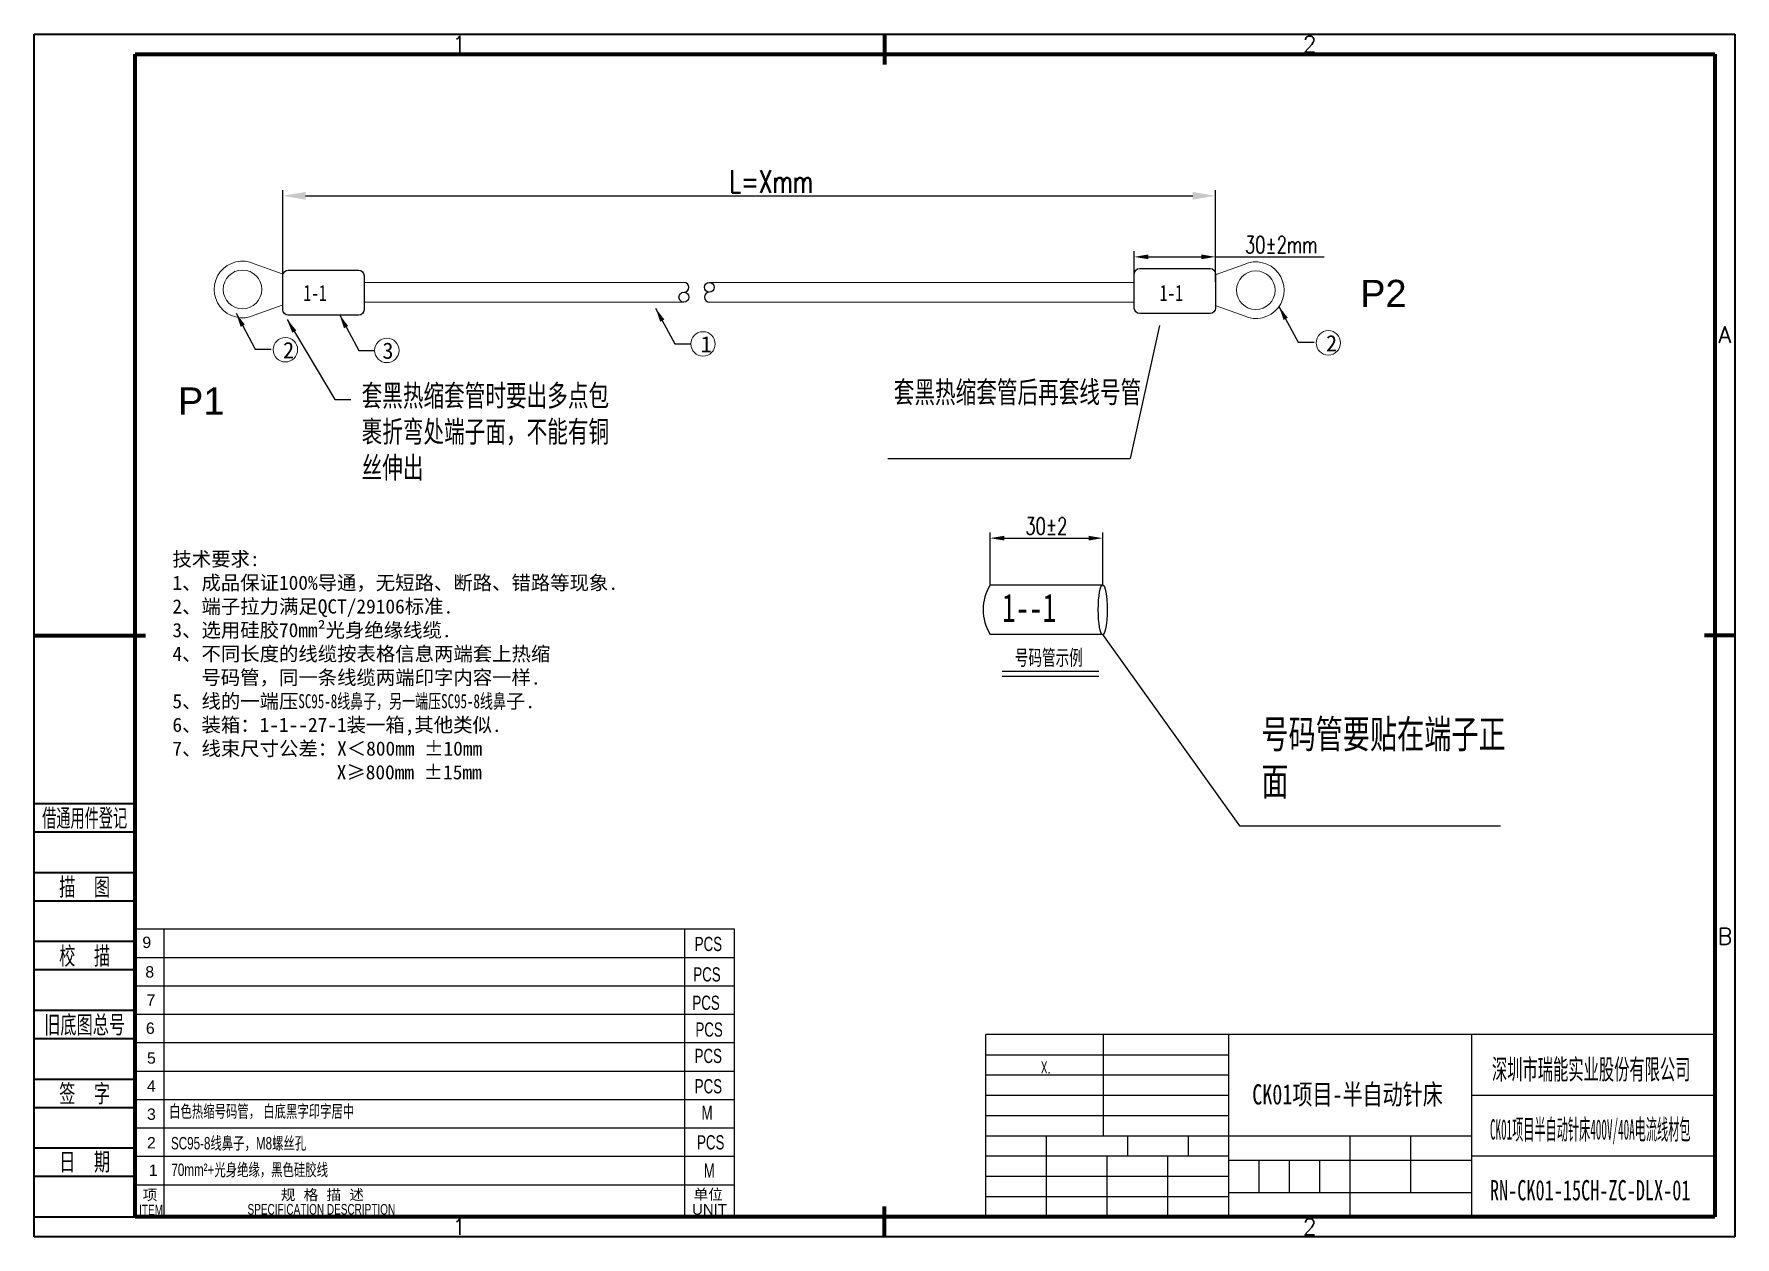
# Model space of a CAD drawing. Header units: millimetres. Extents: x -9 to 291, y -8 to 204.
import ezdxf
from ezdxf.enums import TextEntityAlignment as Align

# ---------------------------------------------------------------- set-up
doc = ezdxf.new("R2010")
doc.units = ezdxf.units.MM
doc.header["$LTSCALE"] = 50
doc.header["$MEASUREMENT"] = 0
doc.layers.add('0 @ 1', color=7, linetype='Continuous')
for name, color, linetype, lineweight in [('1轮廓实线层', 7, 'Continuous', 70), ('2细线层', 4, 'Continuous', 35), ('6文字层', 3, 'Continuous', 35), ('图框层', 7, 'Continuous', 70)]:
    doc.layers.add(name, color=color, linetype=linetype, lineweight=lineweight)
doc.styles.add('2', font='', dxfattribs={"height": 2})
doc.styles.add('BOM内容字体', font='', dxfattribs={"width": 0.7})
doc.styles.add('BOM表字体', font='arial.ttf', dxfattribs={"width": 0.67})
doc.styles.add('HC_GBDIM', font='romans', dxfattribs={"width": 0.667, "bigfont": 'gbcbig'})
doc.styles.add('HC_TEXTSTYLE', font='isocp', dxfattribs={"width": 0.667, "bigfont": 'hzfs'})
doc.styles.get("Standard").update_dxf_attribs({"font": 'tssdeng.shx', "width": 0.7, "bigfont": 'tssdchn.shx'})
doc.styles.add('产品名称字体', font='', dxfattribs={"width": 0.65})
doc.styles.add('宋体4号字', font='', dxfattribs={"height": 4})
doc.styles.add('宋体字', font='')
doc.styles.add('样式 2', font='')
doc.styles.get('2').set_extended_font_data('SimSun')
doc.styles.get('BOM内容字体').set_extended_font_data('SimSun')
doc.styles.get('产品名称字体').set_extended_font_data('SimSun')
doc.styles.get('宋体4号字').set_extended_font_data('SimSun')
doc.styles.get('宋体字').set_extended_font_data('SimSun')
doc.styles.get('样式 2').set_extended_font_data('SimSun')
doc.dimstyles.new('ISO-25', dxfattribs={"dimtxt": 2.5, "dimasz": 2.5, "dimexe": 1.25, "dimexo": 0.625, "dimtad": 1, "dimtxsty": 'Standard', "dimcen": 2.5, "dimadec": 0, "dimazin": 0, "dimtfac": 1, "dimtmove": 0, "dimatfit": 3, "dimfxl": 0, "dimarcsym": 0})
doc.dimstyles.new('ISO-25$0', dxfattribs={"dimtxt": 3, "dimasz": 2.5, "dimexe": 1, "dimexo": 0.12, "dimtad": 1, "dimdsep": 46, "dimtxsty": 'Standard', "dimcen": 3, "dimadec": 0, "dimazin": 0, "dimtfac": 1, "dimtmove": 0, "dimatfit": 3, "dimfxl": 0, "dimarcsym": 0})
doc.dimstyles.new('ROMANS', dxfattribs={"dimtxt": 3, "dimasz": 2.5, "dimexe": 1, "dimexo": 1, "dimgap": 0.5, "dimtad": 1, "dimdec": 4, "dimzin": 0, "dimdsep": 46, "dimtxsty": 'Standard', "dimcen": 0, "dimclrd": 256, "dimclre": 256, "dimclrt": 256, "dimadec": 0, "dimazin": 0, "dimtp": 6, "dimtm": 2, "dimtfac": 1, "dimtdec": 4, "dimtmove": 0, "dimatfit": 3, "dimfxl": 0, "dimtolj": 1, "dimtzin": 0, "dimlwd": -1, "dimlwe": -1, "dimarcsym": 0})

# ---------------------------------------------------------------- blocks, each defined once
blk = doc.blocks.new('*D11')
at = {"transparency": 16777216}
for p, q in [((35.13, 160.89), (35.13, 176.63)), ((199.23, 160.87), (199.23, 176.63)), ((39.13, 175.63), (195.23, 175.63))]:
    blk.add_line(p, q, dxfattribs=at)
for points in [[(39.13, 176.3), (39.13, 174.97), (35.13, 175.63)], [(195.23, 176.3), (195.23, 174.97), (199.23, 175.63)]]:
    blk.add_solid(points, dxfattribs=at)
at = {"layer": 'Defpoints', "color": 0, "transparency": 16777216}
for p in [(199.23, 175.63), (35.13, 159.89), (199.23, 159.87)]:
    blk.add_point(p, dxfattribs=at)
at = {"lineweight": 20, "transparency": 16777216, "insert": (121.1, 178.13), "char_height": 4, "attachment_point": 5}
blk.add_mtext('\\A1;\\ftxt.shx;L=Xmm', dxfattribs=at)
blk = doc.blocks.new('*D12')
at = {"color": 0, "lineweight": -2, "transparency": 16777216}
for p, q in [((184.94, 160.52), (184.94, 165.89)), ((187.44, 164.89), (196.73, 164.89)), ((199.23, 160.52), (199.23, 165.89)), ((199.23, 164.89), (218.33, 164.89))]:
    blk.add_line(p, q, dxfattribs=at)
at = {"color": 0, "transparency": 16777216}
for points in [[(187.44, 165.31), (187.44, 164.48), (184.94, 164.89)], [(196.73, 165.31), (196.73, 164.48), (199.23, 164.89)]]:
    blk.add_solid(points, dxfattribs=at)
at = {"layer": 'Defpoints', "color": 0, "transparency": 16777216}
for p in [(199.23, 164.89), (184.94, 160.4), (199.23, 160.4)]:
    blk.add_point(p, dxfattribs=at)
at = {"color": 0, "transparency": 16777216, "insert": (210.81, 167.02), "char_height": 3, "attachment_point": 5}
blk.add_mtext('{\\Ftxt-2002.shx|c168;30%%p2mm}', dxfattribs=at)
blk = doc.blocks.new('*U10')
at = {"layer": '1轮廓实线层'}
for p, q in [((185, 292), (185, 284.5)), ((-25, 143.5), (2.5, 143.5)), ((395, 143.5), (387.5, 143.5)), ((185, -5), (185, 2.5))]:
    blk.add_line(p, q, dxfattribs=at)
at = {"layer": '2细线层'}
for p, q in [((-25, -5), (-25, 292)), ((-25, 292), (395, 292)), ((185, 292), (185, 287)), ((395, 292), (395, -5)), ((395, 143.5), (390, 143.5)), ((185, -5), (185, 0)), ((395, -5), (-25, -5))]:
    blk.add_line(p, q, dxfattribs=at)
at = {"layer": '图框层'}
for p, q in [((0, 0), (0, 287)), ((0, 287), (390, 287)), ((390, 287), (390, 0)), ((390, 0), (0, 0))]:
    blk.add_line(p, q, dxfattribs=at)
at = {"layer": '6文字层', "style": 'HC_GBDIM'}
for s, p in [('1', (80, 289.5)), ('2', (290, 289.5)), ('A', (392.5, 217.75)), ('B', (392.5, 69.25)), ('1', (80, -2.5)), ('2', (290, -2.5))]:
    blk.add_text(s, height=4, dxfattribs=at).set_placement(p, align=Align.MIDDLE)
blk = doc.blocks.new('HC_FJL_BLK')
at = {"layer": '2细线层'}
for p, q in [((-25, 102), (0, 102)), ((-25, 95), (0, 95)), ((-25, 85), (0, 85)), ((-25, 78), (0, 78)), ((-25, 68), (0, 68)), ((-25, 61), (0, 61)), ((-25, 51), (0, 51)), ((-25, 44), (0, 44)), ((-25, 34), (0, 34)), ((-25, 27), (0, 27)), ((-25, 17), (0, 17)), ((-25, 10), (0, 10)), ((-25, 0), (0, 0))]:
    blk.add_line(p, q, dxfattribs=at)
at = {"layer": '6文字层', "color": 3, "style": 'HC_TEXTSTYLE'}
for s, width, p in [('借通用件登记', 0.7, (-12.5, 98.5)), ('描  图', 0.8, (-12.5, 81.5)), ('校  描', 0.8, (-12.5, 64.5)), ('旧底图总号', 0.8, (-12.5, 47.5)), ('签  字', 0.8, (-12.5, 30.5)), ('日  期', 0.8, (-12.49, 13.6))]:
    blk.add_text(s, height=5, dxfattribs=dict(at, width=width)).set_placement(p, align=Align.MIDDLE)
for tag, p, p2 in [('借通用件登记', (-23.44, 86.36), (-1.25, 86.36)), ('描图', (-23.44, 69.36), (-1.25, 69.36)), ('校图', (-23.75, 52.06), (-1.25, 52.06)), ('旧底图总号', (-22.84, 35.67), (-1.86, 35.67)), ('签字', (-23.14, 18.37), (-1.56, 18.37)), ('日期', (-22.84, 1.37), (-2.17, 1.37))]:
    blk.add_attdef(tag, text='', height=5, dxfattribs=at).set_placement(p, p2, align=Align.FIT)
blk = doc.blocks.new('*D13')
at = {"color": 0, "lineweight": -2, "transparency": 16777216}
for p, q in [((159.56, 107.31), (159.56, 116.4)), ((162.06, 115.4), (176.89, 115.4)), ((179.39, 107.31), (179.39, 116.4))]:
    blk.add_line(p, q, dxfattribs=at)
at = {"color": 0, "transparency": 16777216}
for points in [[(162.06, 115.82), (162.06, 114.99), (159.56, 115.4)], [(176.89, 115.82), (176.89, 114.99), (179.39, 115.4)]]:
    blk.add_solid(points, dxfattribs=at)
at = {"layer": 'Defpoints', "color": 0, "transparency": 16777216}
for p in [(179.39, 115.4), (159.56, 107.19), (179.39, 107.19)]:
    blk.add_point(p, dxfattribs=at)
at = {"color": 0, "transparency": 16777216, "insert": (169.47, 117.53), "char_height": 3, "attachment_point": 5}
blk.add_mtext('{\\Ftxt.shx|c134;30%%p2}', dxfattribs=at)

msp = doc.modelspace()

# ---------------------------------------------------------------- linework, layer by layer
at = {"color": 0, "lineweight": 20}
for p, q in [((35.0177, 161.90112), (30.1069, 163.68828)), ((199.3399, 161.76881), (204.25069, 163.55597)), ((35.0177, 156.41328), (30.1069, 154.62612)), ((199.3399, 156.28097), (204.25069, 154.49381))]:
    msp.add_line(p, q, dxfattribs=at)
for p, q in [((189.39619, 152.82453), (184.24851, 129.40531)), ((9.15968, 148.69489), (9.15968, 83.69489)), ((9.15968, 48.97482), (9.15968, 148.69489)), ((141.60842, 129.40531), (184.24851, 129.40531)), ((159.55684, 107.18684), (179.38966, 107.18684)), ((9.15968, 101.77745), (9.15968, 36.77745)), ((179.38966, 98.43928), (159.55684, 98.43928)), ((179.37777, 98.44165), (203.44775, 64.79858)), ((161.71645, 91.99738), (178.68446, 91.99738)), ((161.71645, 91.09738), (178.68446, 91.09738)), ((9.15968, -3.98518), (9.15968, 71.86442)), ((203.44775, 64.79858), (249.35599, 64.79858)), ((105.86555, -3.98518), (105.86555, 46.64832)), ((105.86555, -3.98518), (105.86555, 46.64832)), ((105.86555, -3.98518), (105.86555, 46.64832)), ((114.56555, 46.64832), (114.56555, -3.98518)), ((287.07867, 28.0824), (158.80836, 28.0824)), ((158.80836, -3.98518), (158.80836, 28.0824)), ((179.50385, 10.26708), (179.50385, 28.0824)), ((201.56513, -3.98518), (201.56513, 28.0824)), ((287.07867, -3.98518), (287.07867, 28.0824)), ((158.80836, 24.51934), (201.56513, 24.51934)), ((9.15968, 21.64832), (114.56555, 21.64832)), ((158.80836, 20.95627), (201.56513, 20.95627)), ((9.15968, 16.64832), (114.56555, 16.64832)), ((158.80836, 17.39321), (201.56513, 17.39321)), ((244.3219, 17.39321), (287.07867, 17.39321)), ((158.80836, 13.83014), (201.56513, 13.83014)), ((158.80836, 10.26708), (244.3219, 10.26708)), ((169.49756, -3.98518), (169.49756, 10.26708)), ((183.74981, 10.26708), (183.74981, 6.70402)), ((194.439, 10.26708), (194.439, 6.70402)), ((222.94352, -3.98518), (222.94352, 10.26708)), ((233.63271, 0.2905), (233.63271, 10.26708)), ((158.80836, 6.70402), (201.56513, 6.70402)), ((180.18675, -3.98518), (180.18675, 6.70402)), ((190.87594, -3.98518), (190.87594, 6.70402)), ((201.56513, 5.9914), (244.3219, 5.9914)), ((206.90973, 0.2905), (206.90973, 5.9914)), ((212.25432, 0.2905), (212.25432, 5.9914)), ((217.59892, 0.2905), (217.59892, 5.9914)), ((244.3219, 6.70402), (287.07867, 6.70402)), ((158.80836, 3.14095), (201.56513, 3.14095)), ((201.56513, 0.2905), (244.3219, 0.2905)), ((158.80836, -0.42211), (201.56513, -0.42211)), ((158.80836, -3.98518), (287.07867, -3.98518))]:
    msp.add_line(p, q)
at = {"linetype": 'Continuous'}
for p, q in [((9.15968, 46.64832), (114.56555, 46.64832)), ((14.22856, -3.98518), (14.22856, 46.64832)), ((9.15968, 41.64832), (114.56555, 41.64832)), ((9.15968, 36.64832), (114.56555, 36.64832)), ((9.15968, 31.64832), (114.56555, 31.64832)), ((9.15968, 26.64832), (114.56555, 26.64832))]:
    msp.add_line(p, q, dxfattribs=at)
at = {"color": 7}
msp.add_line((244.3219, -3.98518), (244.3219, 28.0824), dxfattribs=at)
at = {"color": 0, "linetype": 'Continuous'}
msp.add_line((9.15968, 11.64832), (114.56555, 11.64832), dxfattribs=at)
at = {"color": 0}
for p, q in [((9.15968, 6.64832), (114.56555, 6.64832)), ((9.15968, 1.64832), (114.56555, 1.64832))]:
    msp.add_line(p, q, dxfattribs=at)
at = {"color": 1}
for points in [[(36.07829, 162.54964), (48.45363, 162.54964, -0.414213562), (49.40817, 161.59509), (49.40817, 155.59173, -0.414213562), (48.45363, 154.63718), (36.07829, 154.63718, -0.414213562), (35.12374, 155.59173), (35.12374, 161.59509, -0.414213562)], [(185.89827, 162.84131), (198.27362, 162.84131, -0.414213562), (199.22816, 161.88676), (199.22816, 155.8834, -0.414213562), (198.27362, 154.92885), (185.89827, 154.92885, -0.414213562), (184.94373, 155.8834), (184.94373, 161.88676, -0.414213562)]]:
    msp.add_lwpolyline(points, format="xyb", close=True, dxfattribs=at)
at = {"color": 0, "lineweight": 20}
for points in [[(105.69366, 160.40104), (49.40817, 160.40104)], [(143.44876, 160.40104), (110.1674, 160.40104)], [(184.94373, 160.40104), (143.44876, 160.40104)], [(49.40817, 156.93142), (105.69366, 156.93142)], [(110.1674, 156.93142), (143.44876, 156.93142)], [(143.44876, 156.93142), (184.94373, 156.93142)]]:
    msp.add_lwpolyline(points, dxfattribs=at)
for centre, radius in [((28.03033, 159.1572), 3.4), ((206.32727, 159.02489), 3.4), ((35.57655, 148.55616), 2.14771), ((53.43026, 148.4268), 2.14771), ((109.05656, 149.57876), 2.14771), ((219.08738, 149.76072), 2.14771)]:
    msp.add_circle(centre, radius, dxfattribs=at)
for centre in [(105.69366, 157.79883), (110.1674, 159.53364)]:
    msp.add_circle(centre, 0.86741)
for centre, start, end in [((28.03033, 159.1572), 65.3781901, 294.6218099), ((206.32727, 159.02489), 245.3781901, 114.6218099)]:
    msp.add_arc(centre, 4.98426, start, end, dxfattribs=at)
for centre, radius, start, end in [((105.69366, 159.53364), 0.86741, 270, 90), ((110.1674, 157.79883), 0.86741, 90, 270), ((166.92229, 102.81306), 8.5662, 149.29715, 210.70285)]:
    msp.add_arc(centre, radius, start, end)
msp.add_ellipse((179.38966, 102.81306), major_axis=(0, 4.37378), ratio=0.179170971)

# ---------------------------------------------------------------- block references
at = {"xscale": 0.7126127954908155, "yscale": 0.7126127954908155, "zscale": 0.7126127954908155}
for name in ['*U10', 'HC_FJL_BLK']:
    msp.add_blockref(name, (9.15968, -3.98518), dxfattribs=at)

# ---------------------------------------------------------------- texts
for s, insert, char_height, width, attachment_point, style in [('{\\fsimsun|b0|i0|c134|p2;1-1}', (38.75411, 159.96687), 2.8636364, 26.3245651, 1, 'BOM内容字体'), ('{\\fsimsun|b0|i0|c134|p2;1-1}', (189.41322, 159.96687), 2.8636364, 26.3245651, 1, 'BOM内容字体'), ('{\\fsimsun|b0|i0|c134|p2;1--1}', (161.68182, 105.63493), 5, 27.5781159, 1, 'BOM内容字体'), ('\\fsimsun|b0|i0|c134|p0;\\C0;号码管示例', (163.92153, 95.73337), 2.7, 40.4773756, 1, '产品名称字体'), ('X.', (168.47835, 21.24612), 2.049982, 105.0872344, 7, 'HC_GBDIM')]:
    msp.add_mtext(s, dxfattribs=dict(insert=insert, char_height=char_height, width=width, attachment_point=attachment_point, style=style))
at = {"lineweight": 20, "ltscale": 0.3, "char_height": 4.7727273, "attachment_point": 1, "style": '样式 2'}
for s, insert, width in [('\\farial|b0|i0|c0|p0;P2', (224.69539, 160.84859), 11.1599271), ('\\farial|b0|i0|c0|p0;P1', (16.68294, 141.91615), 6.5793532)]:
    msp.add_mtext(s, dxfattribs=dict(at, insert=insert, width=width))
at = {"color": 0, "lineweight": 20, "char_height": 2.8636076, "attachment_point": 1, "style": '宋体4号字'}
for s, insert, width in [('\\fsimsun|b0|i0|c134|p0;\\H1x;2', (35.17069, 149.91607), 12.029342), ('\\fsimsun|b0|i0|c134|p0;\\H1x;3', (52.64946, 149.81797), 7.3033128), ('\\fsimsun|b0|i0|c134|p0;\\H1x;1', (108.6507, 150.93867), 12.029342), ('\\fsimsun|b0|i0|c134|p0;\\H1x;2', (218.68151, 151.12063), 12.029342)]:
    msp.add_mtext(s, dxfattribs=dict(at, insert=insert, width=width))
at = {"attachment_point": 1}
for s, insert, char_height in [('{\\fSimSun|b0|i0|c134|p2;\\C4;套黑热缩套管时要出多点包裹折弯处端子面，不能有铜丝伸出}', (48.99104, 142.39156), 3.8), ('{\\fSimSun|b0|i0|c134|p2;\\C4;套黑热缩套管后再套线号管}', (142.62333, 143.00034), 3.8), ('{\\fSimSun|b0|i0|c134|p2;\\C4;号码管要贴在端子正面}', (207.31245, 83.43351), 5)]:
    msp.add_mtext_dynamic_manual_height_columns(s, width=44.1919687, gutter_width=1, heights=[0], dxfattribs=dict(at, insert=insert, char_height=char_height))
at = {"color": 0, "linetype": 'Continuous', "attachment_point": 7}
for s, insert, char_height, width, style in [('{\\farial|b0|i0|c0|p0;9}', (10.40508, 43.25998), 2, 12.3719721, '宋体字'), ('{\\farial|b0|i0|c0|p0;8}', (10.92443, 38.06136), 2, 12.3719721, '宋体字'), ('{\\farial|b0|i0|c0|p0;7}', (11.14479, 33.134), 2, 12.3719721, '宋体字'), ('{\\farial|b0|i0|c0|p0;6}', (11.027, 28.15127), 2, 12.3719721, '宋体字'), ('{\\farial|b0|i0|c0|p0;5}', (11.21915, 22.91356), 2, 12.3719721, '宋体字'), ('\\farial|b0|i0|c0|p0;4', (11.21915, 18.02782), 2, 12.3719721, '宋体字'), ('\\farial|b0|i0|c0|p0;3', (11.21915, 13.02782), 2, 12.3719721, '宋体字'), ('{\\f宋体|b0|i0|c134|p2;\\C256;白色热缩号码管，\\farial|b0|i0|c161|p0; \\f宋体|b0|i0|c134|p2;白底黑字印字居中}', (15.12672, 13.15417), 2.187639, 119.4397944, 'BOM表字体'), ('\\farial|b0|i0|c134|p0;M', (108.79671, 13.06941), 2.5, 108.3196457, 'BOM表字体'), ('\\farial|b0|i0|c0|p0;2', (11.21915, 8.02782), 2, 12.3719721, '宋体字'), ('\\A1;\\pt17.50111,48.12799; SC95-8{\\fSimSun|b0|i0|c134|p2;线鼻子，}M8{\\fSimSun|b0|i0|c134|p2;螺丝孔}', (14.87737, 7.53853), 2.187639, 119.4397944, 'BOM表字体'), ('\\A1;', (14.37399, 7.6316), 2.187639, 119.4397944, 'BOM表字体'), ('\\farial|b0|i0|c0|p0;1', (11.53756, 3.19592), 2, 12.3719721, '宋体字'), ('\\A1;\\pt17.50111,48.12799; 70mm²+{\\fSimSun|b0|i0|c134|p2;光身绝缘，黑色硅胶线}', (14.9481, 2.86889), 2.187639, 119.4397944, 'BOM表字体'), ('\\farial|b0|i0|c134|p0;M', (109.18965, 2.87996), 2.5, 108.3196457, 'BOM表字体'), ('\\farial|b0|i0|c0|p0;项', (10.48619, -1.27411), 1.877831, 12.3719721, '宋体字'), ('\\farial|b0|i0|c0|p0;规  格  描  述', (34.77373, -1.2675), 1.877831, 42.0839842, '宋体字'), ('\\fsimsun|b0|i0|c134|p0;\\H1x;单位', (107.41464, -1.18912), 1.877831, 12.3719721, '宋体字')]:
    msp.add_mtext(s, dxfattribs=dict(at, insert=insert, char_height=char_height, width=width, style=style))
at = {"linetype": 'Continuous', "attachment_point": 7}
for s, insert, char_height, width, style in [('\\farial|b0|i0|c134|p0;PCS', (107.60135, 42.72193), 2.5, 108.3196457, 'BOM表字体'), ('\\farial|b0|i0|c134|p0;PCS', (107.35678, 37.36469), 2.5, 108.3196457, 'BOM表字体'), ('\\farial|b0|i0|c134|p0;PCS', (107.19253, 32.37668), 2.5, 108.3196457, 'BOM表字体'), ('\\farial|b0|i0|c134|p0;PCS', (107.72564, 27.66557), 2.5, 108.3196457, 'BOM表字体'), ('\\farial|b0|i0|c134|p0;PCS', (107.58007, 23.02171), 2.5, 108.3196457, 'BOM表字体'), ('\\farial|b0|i0|c134|p0;PCS', (107.60011, 17.6839), 2.5, 108.3196457, 'BOM表字体'), ('\\farial|b0|i0|c134|p0;PCS', (108.01338, 7.82017), 2.5, 108.3196457, 'BOM表字体'), ('\\farial|b0|i0|c0|p0;ITEM', (9.84201, -3.74121), 1.877831, 14.280711, 'BOM表字体'), ('\\farial|b0|i0|c0|p2;SPECIFICATION DESCRIPTION', (28.91737, -3.64697), 1.877831, 102.5250306, 'BOM表字体'), ('\\farial|b0|i0|c0|p0;\\H1x;UNIT', (107.14372, -3.65351), 1.877831, 14.280711, '宋体字')]:
    msp.add_mtext(s, dxfattribs=dict(at, insert=insert, char_height=char_height, width=width, style=style))
at = {"style": '宋体字', "flags": 8}
for tag, width, p, p2 in [('深圳市瑞能实业股份有限公司', 0.527338, (247.87889, 20.16827), (282.81247, 20.16827)), ('CK01项目-半自动针床', 0.692464, (205.7116, 15.76135), (239.23372, 15.76135)), ('CK01项目半自动针床400V/40A电流线材包', 0.384702, (247.52603, 9.59165), (282.81247, 9.59165)), ('RN-CK01-15CH-ZC-DLX-01', 0.629513, (247.52603, -1.09754), (282.81247, -1.09754))]:
    msp.add_attdef(tag, text='', height=3.56306, dxfattribs=dict(at, width=width)).set_placement(p, p2, align=Align.FIT)
at = {"layer": '0 @ 1', "insert": (15.69873, 112.97678), "char_height": 2.5, "width": 97.240295, "attachment_point": 1, "style": '2'}
msp.add_mtext('{\\fsimsun|b0|i0|c134|p49;技术要求:\\P1、成品保证100%导通，无短路、断路、错路等现象.\\P2、端子拉力满足QCT/29106标准.\\P3、选用硅胶70mm²光身绝缘线缆.\\P4、不同长度的线缆按表格信息两端套上热缩\\P   号码管，同一条线缆两端印字内容一样.\\P5、线的一端压\\fSimSun|b0|i0|c134|p2;\\W0.67;\\C0;SC95-8线鼻子，另一端压SC95-8线鼻\\fsimsun|b0|i0|c134|p49;\\W1;\\C256;子.\\P6、装箱：1-1--27-1装一箱,其他类似.\\P7、线束尺寸公差：X＜800mm %%P10mm\\P                 X≥800mm %%P15mm}', dxfattribs=at)

# ---------------------------------------------------------------- dimensions: what is measured, and where the dimension line sits
at = {"lineweight": 20}
dim = msp.add_linear_dim(base=(199.22816, 175.63218), p1=(35.12871, 159.89401), p2=(199.22816, 159.86879), text='\\ftxt.shx;L=Xmm', dimstyle='ROMANS', override={"dimtxt": 4, "dimasz": 4}, dxfattribs=at)
dim.commit()
dim.dimension.update_dxf_attribs({"geometry": '*D11', "text_midpoint": (121.09507, 175.63218), "dimtype": 160})
dim = msp.add_linear_dim(base=(199.22816, 164.89288), p1=(184.94373, 160.40104), p2=(199.22816, 160.40104), text='{\\Ftxt-2002.shx|c168;30%%p2mm}', dimstyle='ISO-25$0', override={"dimtxsty": 'Standard'})
dim.commit()
dim.dimension.update_dxf_attribs({"geometry": '*D12', "text_midpoint": (210.80579, 164.89288), "dimtype": 160})
dim = msp.add_linear_dim(base=(179.38966, 115.40225), p1=(159.55684, 107.18684), p2=(179.38966, 107.18684), text='{\\Ftxt.shx|c134;30%%p2}', dimstyle='ISO-25$0', override={"dimtxsty": 'Standard'})
dim.commit()
dim.dimension.update_dxf_attribs({"geometry": '*D13', "text_midpoint": (169.47325, 117.52725)})

# ---------------------------------------------------------------- leaders
at = {"color": 0, "lineweight": 20}
for points in [[(100.70583, 155.88253), (104.09989, 149.57876), (106.90886, 149.57876)], [(210.39749, 156.18652), (213.79155, 149.88274), (216.60051, 149.88274)], [(26.88666, 154.98196), (30.28072, 148.67818), (33.08969, 148.67818)], [(35.85962, 153.88944), (44.30072, 139.79715), (47.10969, 139.79715)], [(45.07953, 154.73058), (48.47359, 148.4268), (51.28256, 148.4268)]]:
    msp.add_leader(points, dimstyle='ISO-25', override={"dimgap": 0.625, "dimtad": 0}, dxfattribs=at)

doc.saveas('drawing.dxf')
